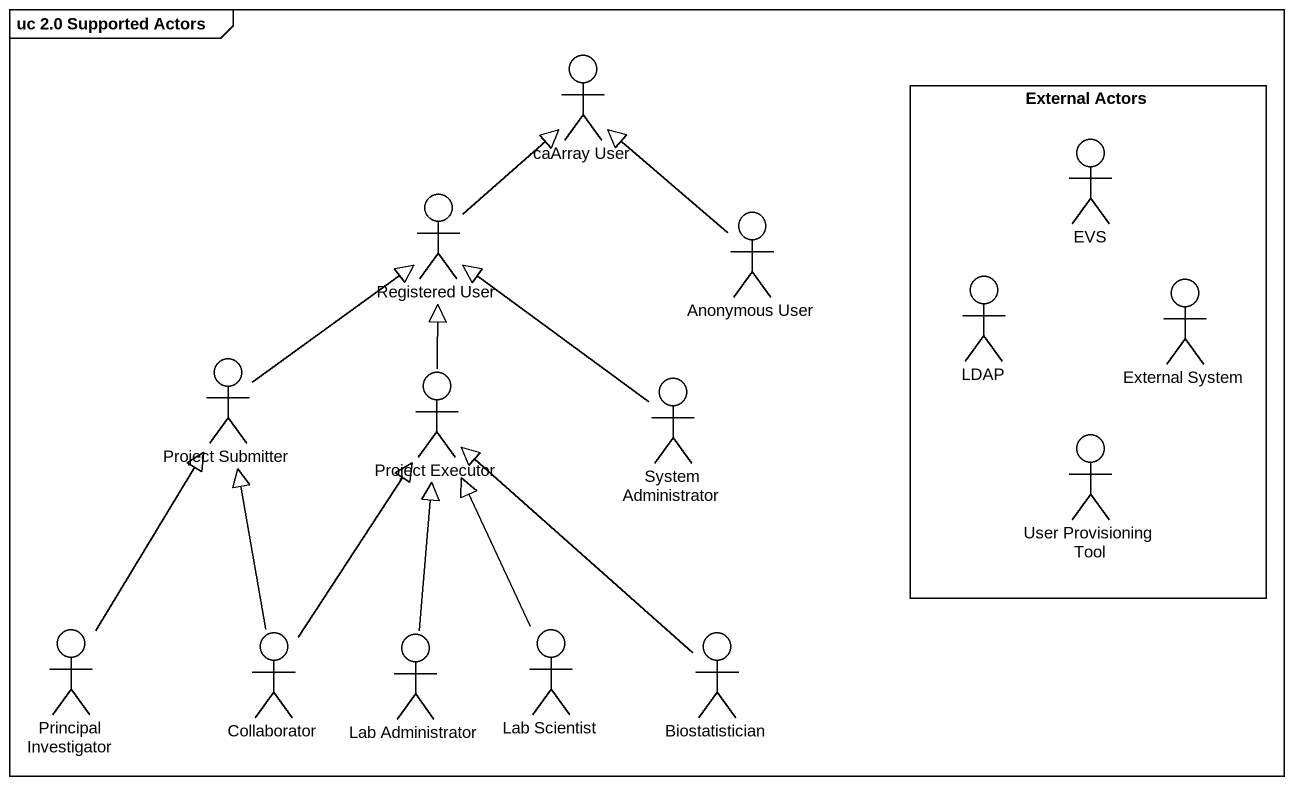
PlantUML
@startuml
mainframe uc 2.0 Supported Actors
actor "caArray User" as caArray_User
rectangle "External Actors" as External_Actors {
  actor EVS
  actor LDAP
  actor "External System" as External_System
  actor "User Provisioning Tool" as User_Provisioning_Tool
}
actor "Registered User" as Registered_User
actor "Anonymous User" as Anonymous_User
actor "Project Submitter" as Project_Submitter
actor "Project Executor" as Project_Executor
actor "System Administrator" as System_Administrator
actor "Principal Investigator" as Principal_Investigator
actor Collaborator
actor "Lab Administrator" as Lab_Administrator
actor "Lab Scientist" as Lab_Scientist
actor Biostatistician
Registered_User -up-|> caArray_User
Anonymous_User -up-|> caArray_User
Project_Submitter -up-|> Registered_User
Project_Executor -up-|> Registered_User
System_Administrator -up-|> Registered_User
Principal_Investigator -up-|> Project_Submitter
Collaborator -up-|> Project_Submitter
Collaborator -up-|> Project_Executor
Lab_Administrator -up-|> Project_Executor
Lab_Scientist -up-|> Project_Executor
Biostatistician -up-|> Project_Executor
@enduml
